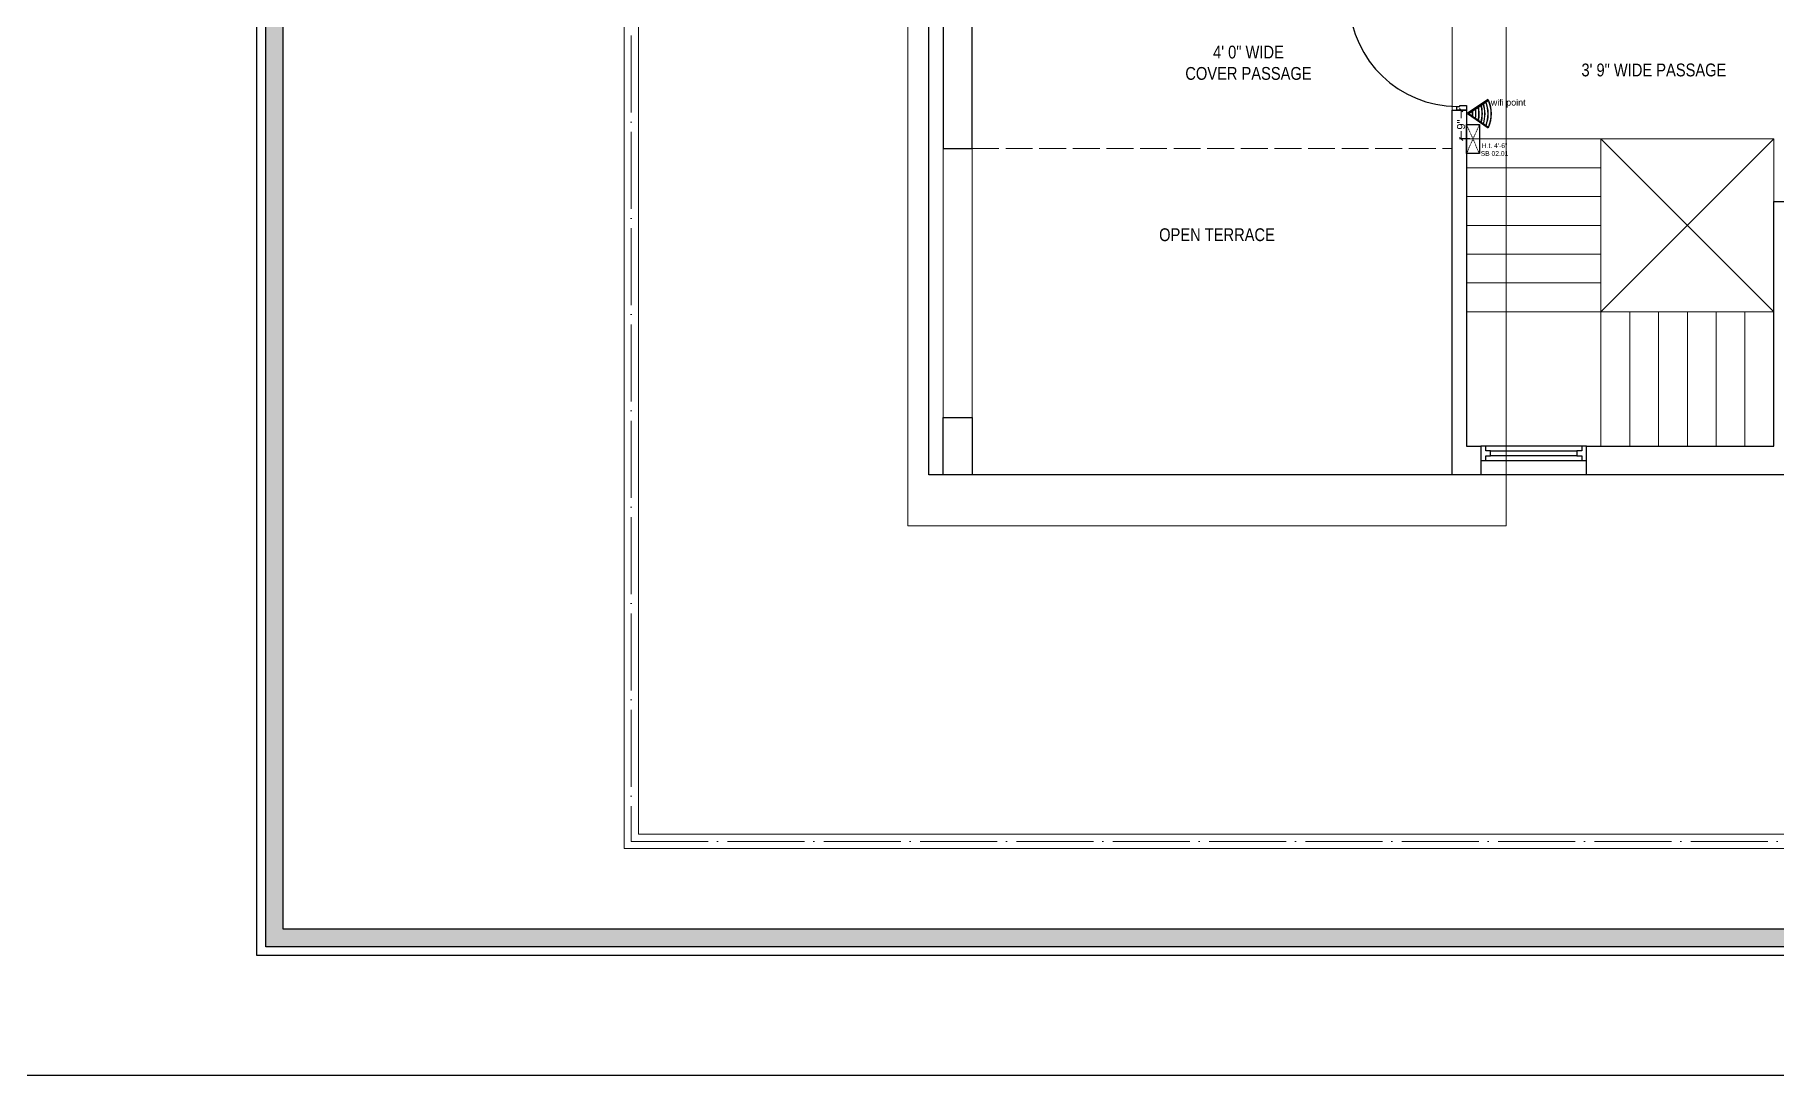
# Model space of a CAD drawing. Header units: millimetres. Extents: x 56222 to 3066687, y -650199 to -121287.
# Drawn here: x 149117 to 149661, y -180035 to -179709 of the extents above; entities that cross this region are included whole.
import ezdxf

# ---------------------------------------------------------------- set-up
doc = ezdxf.new("R2010")
doc.units = ezdxf.units.MM
doc.header["$MEASUREMENT"] = 0
doc.header["$PDMODE"] = 35
for name, pattern in [('ACAD_ISO02W100', [15, 12, -3]), ('ACAD_ISO04W100', [30, 24, -3, 0, -3]), ('DASHED', [0.75, 0.5, -0.25]), ('DASHED2', [0.375, 0.25, -0.125])]:
    doc.linetypes.add(name, pattern=pattern)
doc.layers.get('Defpoints').update_dxf_attribs({"color": 220})
for name, color, linetype, lineweight in [('$TD_AUDIT_GENERATED_(A0BDF17)', 32, 'Continuous', 30), ('COLUMN', 1, 'Continuous', 30), ('dim05', 1, 'Continuous', 13), ('el', 7, 'Continuous', 20), ('ELEC-wires', 1, 'DASHED2', 13), ('Electrical', 84, 'Continuous', 30), ('FIRST FLOOR ( TEXT )', 7, 'Continuous', 9), ('FIRST FLOOR_( STAIR )', 251, 'Continuous', 9), ('GROUND FLOOR', 7, 'Continuous', 9), ('NAME PLATE', 7, 'Continuous', 25), ('SECOND FLOOR', 7, 'Continuous', 9), ('SECOND FLOOR  ( PLINE )', 251, 'Continuous', 30), ('SECOND FLOOR ( PLine )', 7, 'Continuous', 30), ('wall', 7, 'Continuous', 30), ('XX~SLAB ( BEAM )~ ( DIM )', 7, 'Continuous', 9)]:
    doc.layers.add(name, color=color, linetype=linetype, lineweight=lineweight)
for name, color, linetype in [('AR DOOR', 40, 'Continuous'), ('AR ELE-5', 134, 'Continuous'), ('GROUND FLOOR  ( Text )', 251, 'Continuous'), ('Labels and Texts', 8, 'Continuous')]:
    doc.layers.add(name, color=color, linetype=linetype)
doc.layers.add('XX~SLAB ( PLINE )', color=251, linetype='Continuous', plot=False)
doc.styles.add('Arial', font='arial.ttf')
doc.styles.add('KATHA', font='swissc.ttf')
doc.styles.get("Standard").update_dxf_attribs({"font": 'arial.ttf', "height": 6})
doc.dimstyles.new('ISO-25', dxfattribs={"dimtxt": 2.5, "dimasz": 1, "dimexe": 0.5, "dimexo": 1, "dimtad": 0, "dimdec": 1, "dimlunit": 4, "dimtxsty": 'Standard', "dimblk": 'OBLIQUE', "dimcen": 2.5, "dimclrd": 1, "dimclre": 1, "dimclrt": 5, "dimadec": 0, "dimazin": 0, "dimtfac": 1, "dimtdec": 1, "dimtmove": 0, "dimatfit": 3, "dimfxl": 1, "dimlwd": -1, "dimarcsym": 0})

# ---------------------------------------------------------------- blocks, each defined once
blk = doc.blocks.new('LAYOUT FILE')
at = {"layer": 'NAME PLATE', "true_color": 0xd39e00}
h = blk.add_hatch(color=42, dxfattribs=at)
h.paths.add_polyline_path([(3346889.83, -513806.18), (3346889.83, -514260.7), (3347535.56, -514260.7), (3347535.56, -513806.18)])
h.paths.add_polyline_path([(3346894.36, -513810.71), (3347531.03, -513810.71), (3347531.03, -514256.17), (3346894.36, -514256.17)], flags=16)
at = {"layer": 'NAME PLATE', "color": 42, "true_color": 0xd39e00}
for points in [[(3346887.56, -513803.91), (3347537.83, -513803.91), (3347537.83, -514262.96), (3346887.56, -514262.96)], [(3346889.83, -513806.18), (3347535.56, -513806.18), (3347535.56, -514260.7), (3346889.83, -514260.7)], [(3346894.36, -513810.71), (3347531.03, -513810.71), (3347531.03, -514256.17), (3346894.36, -514256.17)]]:
    blk.add_lwpolyline(points, close=True, dxfattribs=at)
blk = doc.blocks.new('*U255')
for points in [[(0, 0), (0, 1120), (-30, 1120), (-30, 0)], [(40, 0), (0, 0), (0, -30), (-10, -30), (-10, -100), (40, -100)], [(-1160, 0), (-1120, 0), (-1120, -30), (-1110, -30), (-1110, -100), (-1160, -100)]]:
    blk.add_lwpolyline(points, close=True)
at = {"layer": 'AR ELE-5', "linetype": 'ByBlock', "ltscale": 15}
blk.add_arc((2, -1), 1122, 92.373, 179.9653, dxfattribs=at)
blk = doc.blocks.new('6616')
at = {"color": 242, "linetype": 'DASHED', "true_color": 0xcd2027}
for p, q in [((386784.79, -36915.77), (386775.78, -36911.78)), ((386784.79, -36911.78), (386775.78, -36915.77))]:
    blk.add_line(p, q, dxfattribs=at)
at = {"layer": 'ELEC-wires', "color": 5, "linetype": 'ByBlock', "lineweight": 30, "ltscale": 4}
blk.add_lwpolyline([(386775.78, -36911.78), (386784.79, -36911.78), (386784.79, -36915.77), (386775.78, -36915.77)], close=True, dxfattribs=at)
blk = doc.blocks.new('_Oblique')
at = {"layer": 'wall', "color": 0, "lineweight": -2}
blk.add_line((-0.5, -0.5), (0.5, 0.5), dxfattribs=at)
blk = doc.blocks.new('*D1191')
at = {"layer": 'Defpoints', "color": 0, "lineweight": 0, "transparency": 16777216}
for p in [(149564.59, -179733.01, -0.13), (149562.9, -179742.02), (149566.61, -179742.02, -0.13)]:
    blk.add_point(p, dxfattribs=at)
at = {"layer": 'dim05', "color": 1, "linetype": 'Continuous', "lineweight": -2, "transparency": 16777216}
for p, q in [((149563.59, -179733.01), (149562.4, -179733.01)), ((149565.61, -179742.02), (149562.4, -179742.02))]:
    blk.add_line(p, q, dxfattribs=at)
at = {"layer": 'dim05', "color": 1, "linetype": 'Continuous', "transparency": 16777216}
for p, q in [((149562.9, -179733.01), (149562.9, -179735.46)), ((149562.9, -179742.02), (149562.9, -179739.58))]:
    blk.add_line(p, q, dxfattribs=at)
at = {"layer": 'dim05', "color": 1, "transparency": 16777216}
for p, rotation in [((149562.9, -179733.01), 90), ((149562.9, -179742.02), 270)]:
    blk.add_blockref('_Oblique', p, dxfattribs=dict(at, rotation=rotation))
at = {"layer": 'dim05', "color": 5, "lineweight": 25, "transparency": 16777216, "insert": (149562.9, -179737.52), "char_height": 2.5, "attachment_point": 5, "rotation": 90, "style": 'Arial'}
blk.add_mtext('9"', dxfattribs=at)
blk = doc.blocks.new('WIFI')
at = {"layer": '$TD_AUDIT_GENERATED_(A0BDF17)', "lineweight": 13, "true_color": 0xc7c8ca}
h = blk.add_hatch(color=9, dxfattribs=at)
h.dxf.hatch_style = 1
h.paths.add_polyline_path([(3320075.15, -510037.5), (3320075.24, -510037.64, -0.206837), (3320083.72, -510037.64), (3320083.82, -510037.5, 0.208331)])
h.paths.add_polyline_path([(3320075.66, -510038.29), (3320075.76, -510038.44, -0.179121), (3320083.18, -510038.42), (3320083.28, -510038.28, 0.181041)])
h.paths.add_polyline_path([(3320076.19, -510039.11), (3320076.29, -510039.25, -0.151306), (3320082.61, -510039.23), (3320082.71, -510039.09, 0.153663)])
h.paths.add_polyline_path([(3320076.65, -510039.81), (3320076.74, -510039.95, -0.127939), (3320082.13, -510039.93), (3320082.23, -510039.78, 0.130675)])
h.paths.add_polyline_path([(3320077.21, -510040.67), (3320077.31, -510040.82, -0.099586), (3320081.53, -510040.79), (3320081.63, -510040.64, 0.102799)])
h.paths.add_polyline_path([(3320077.79, -510041.56), (3320077.89, -510041.71, -0.070714), (3320080.9, -510041.69), (3320081.01, -510041.54, 0.074439)])
h.paths.add_polyline_path([(3320080.36, -510042.46, 0.045415), (3320078.39, -510042.48), (3320078.5, -510042.64, -0.041129), (3320080.25, -510042.62)])
at = {"layer": '$TD_AUDIT_GENERATED_(A0BDF17)', "color": 5, "lineweight": 53}
for q in [(3320075.15, -510037.5), (3320083.82, -510037.5)]:
    blk.add_line((3320079.34, -510043.93), q, dxfattribs=at)
at = {"layer": '$TD_AUDIT_GENERATED_(A0BDF17)', "lineweight": 13}
for centre, radius, start, end in [((3320079.48, -510047.46), 10.86, 66.4636, 113.5364), ((3320079.48, -510048.46), 10.86, 69.5551, 110.602), ((3320079.48, -510048.46), 10.69, 69.7839, 110.4045), ((3320079.48, -510049.45), 10.86, 72.6901, 107.6338), ((3320079.48, -510049.45), 10.69, 72.9716, 107.3874), ((3320079.48, -510050.29), 10.86, 75.3462, 105.1259), ((3320079.48, -510051.29), 10.86, 78.5929, 102.0702), ((3320079.48, -510051.29), 10.69, 78.9794, 101.7278), ((3320079.48, -510052.28), 10.86, 81.9217, 98.9505), ((3320079.48, -510052.28), 10.69, 82.3715, 98.5509), ((3320079.48, -510053.28), 10.86, 85.3513, 95.7524), ((3320079.48, -510053.28), 10.69, 85.8705, 95.2913)]:
    blk.add_arc(centre, radius, start, end, dxfattribs=at)
at = {"layer": '$TD_AUDIT_GENERATED_(A0BDF17)', "color": 252, "lineweight": 13, "true_color": 0x939598}
blk.add_arc((3320079.48, -510047.46), 10.69, 66.6419, 113.3863, dxfattribs=at)
at = {"layer": 'Labels and Texts', "lineweight": 13}
blk.add_arc((3320079.48, -510050.29), 10.69, 75.6739, 104.837, dxfattribs=at)

msp = doc.modelspace()

# ---------------------------------------------------------------- linework, layer by layer
at = {"layer": 'COLUMN', "elevation": -0.1256}
msp.add_lwpolyline([(149401.0891, -179829.0131), (149410.0891, -179829.0131), (149410.0891, -179847.0131), (149401.0891, -179847.0131)], close=True, dxfattribs=at)
at = {"layer": 'FIRST FLOOR_( STAIR )'}
for p, q in [((149606.5891, -179742.0131, -0.1256), (149564.5891, -179742.0131, -0.1256)), ((149606.5891, -179742.0131, -0.1256), (149606.5891, -179838.0131, -0.1256)), ((149606.5891, -179751.0131, -0.1256), (149564.5891, -179751.0131, -0.1256)), ((149606.5891, -179760.0131, -0.1256), (149564.5891, -179760.0131, -0.1256)), ((149606.5891, -179769.0131, -0.1256), (149564.5891, -179769.0131, -0.1256)), ((149606.5891, -179778.0131, -0.1256), (149564.5891, -179778.0131, -0.1256)), ((149606.5891, -179787.0131, -0.1256), (149564.5891, -179787.0131, -0.1256)), ((149660.5891, -179796.0131, -0.1256), (149564.5891, -179796.0131, -0.1256)), ((149615.5891, -179796.0131, -0.1256), (149615.5891, -179838.0131, -0.1256)), ((149624.5891, -179796.0131, -0.1256), (149624.5891, -179838.0131, -0.1256)), ((149633.5891, -179796.0131, -0.1256), (149633.5891, -179838.0131, -0.1256)), ((149642.5891, -179796.0131, -0.1256), (149642.5891, -179838.0131, -0.1256)), ((149651.5891, -179796.0131, -0.1256), (149651.5891, -179838.0131, -0.1256))]:
    msp.add_line(p, q, dxfattribs=at)
at = {"layer": 'GROUND FLOOR'}
for p, q in [((149301.3391, -179496.7631, -0.1256), (149301.3391, -179963.7631, -0.1256)), ((149305.8391, -179501.2631, -0.1256), (149305.8391, -179959.2631, -0.1256)), ((149305.8391, -179959.2631, -0.1256), (149801.5891, -179959.2631, -0.1256)), ((149301.3391, -179963.7631, -0.1256), (149801.5891, -179963.7631, -0.1256))]:
    msp.add_line(p, q, dxfattribs=at)
at = {"layer": 'GROUND FLOOR', "color": 1, "linetype": 'ACAD_ISO04W100', "elevation": -0.1256}
msp.add_lwpolyline([(149801.5891, -179499.0131), (149303.5891, -179499.0131), (149303.5891, -179961.5131), (149801.5891, -179961.5131)], dxfattribs=at)
at = {"layer": 'GROUND FLOOR  ( Text )', "lineweight": 0, "ltscale": 10}
msp.add_lwpolyline([(149390.0028, -179678.0756), (149576.9623, -179678.0756), (149576.9623, -179862.8741), (149390.0028, -179862.8741)], close=True, dxfattribs=at)
at = {"layer": 'SECOND FLOOR'}
for p, q in [((149401.0891, -179536.5131, -0.1256), (149401.0891, -179847.0131, -0.1256)), ((149410.0891, -179847.0131, -0.1256), (149410.0891, -179697.0131, -0.1256)), ((149560.0891, -179847.0131, -0.1256), (149560.0891, -179697.0131, -0.1256)), ((149560.0891, -179733.0131, -0.1256), (149564.5891, -179733.0131, -0.1256)), ((149564.5891, -179838.0131, -0.1256), (149564.5891, -179733.0131, -0.1256)), ((149410.0891, -179745.0131, -0.1256), (149401.0891, -179745.0131, -0.1256)), ((149660.5891, -179761.5131, -0.1256), (149660.5891, -179838.0131, -0.1256)), ((149702.5891, -179761.5131, -0.1256), (149660.5891, -179761.5131, -0.1256)), ((149660.5891, -179838.0131, -0.1256), (149564.5891, -179838.0131, -0.1256)), ((149801.5891, -179847.0131, -0.1256), (149401.0891, -179847.0131, -0.1256))]:
    msp.add_line(p, q, dxfattribs=at)
at = {"layer": 'SECOND FLOOR', "color": 1, "linetype": 'ACAD_ISO02W100', "ltscale": 0.7, "elevation": -0.1256}
msp.add_lwpolyline([(149410.0891, -179745.0131), (149560.0891, -179745.0131)], dxfattribs=at)
at = {"layer": 'SECOND FLOOR  ( PLINE )', "elevation": -0.1256}
msp.add_lwpolyline([(149443.0891, -179692.5131), (149410.0891, -179692.5131), (149410.0891, -179643.7631), (149405.5891, -179643.7631), (149401.0891, -179643.7631), (149401.0891, -179745.0131), (149410.0891, -179745.0131), (149410.0891, -179697.0131), (149443.0891, -179697.0131)], close=True, dxfattribs=at)
msp.add_lwpolyline([(149569.0891, -179847.0131), (149560.0891, -179847.0131), (149560.0891, -179733.0131), (149564.5891, -179733.0131), (149564.5891, -179838.0131), (149569.0891, -179838.0131), (149569.0891, -179847.0131), (149569.0891, -179847.0131)], dxfattribs=at)
at = {"layer": 'SECOND FLOOR ( PLine )', "elevation": -0.1256}
msp.add_lwpolyline([(149665.0891, -179761.5131), (149678.5891, -179761.5131), (149678.5891, -179766.0131), (149665.0891, -179766.0131), (149665.0891, -179766.0131), (149665.0891, -179847.0131), (149602.0891, -179847.0131), (149602.0891, -179838.0131), (149660.5891, -179838.0131), (149660.5891, -179761.5131)], close=True, dxfattribs=at)
at = {"layer": 'XX~SLAB ( BEAM )~ ( DIM )'}
for p, q in [((149660.5891, -179796.0131, -0.1256), (149606.5891, -179742.0131, -0.1256)), ((149606.5891, -179796.0131, -0.1256), (149660.5891, -179742.0131, -0.1256))]:
    msp.add_line(p, q, dxfattribs=at)
at = {"layer": 'XX~SLAB ( BEAM )~ ( DIM )', "color": 3, "lineweight": 30}
msp.add_lwpolyline([(150043.8659, -179381.5104), (147260.9808, -179381.5104), (147260.9808, -180034.5679), (150043.8659, -180034.5679)], close=True, dxfattribs=at)
at = {"layer": 'XX~SLAB ( BEAM )~ ( DIM )', "elevation": -0.1256}
msp.add_lwpolyline([(149606.5891, -179742.0131), (149660.5891, -179742.0131), (149660.5891, -179796.0131), (149606.5891, -179796.0131)], close=True, dxfattribs=at)
at = {"layer": 'XX~SLAB ( PLINE )', "elevation": -0.1256}
for points in [[(149396.5891, -179536.5131), (149801.5892, -179536.5131), (149801.5892, -179847.0131), (149792.5891, -179847.0131), (149772.7845, -179847.0131), (149732.4474, -179847.0131), (149707.0891, -179847.0131), (149560.0891, -179847.0131), (149486.8456, -179847.0131), (149396.5891, -179847.0131)], [(149602.0891, -179838.0131), (149600.5891, -179838.0131), (149600.5891, -179839.5131), (149599.0891, -179839.5131), (149599.0891, -179841.0131), (149572.0891, -179841.0131), (149572.0891, -179839.5131), (149570.5891, -179839.5131), (149570.5891, -179838.0131), (149569.0891, -179838.0131), (149569.0891, -179842.5131), (149570.5891, -179842.5131), (149570.5891, -179841.0131), (149572.0891, -179841.0131), (149572.0891, -179839.5131), (149599.0891, -179839.5131), (149599.0891, -179841.0131), (149600.5891, -179841.0131), (149600.5891, -179842.5131), (149602.0891, -179842.5131), (149602.0891, -179838.0131), (149569.0891, -179838.0131), (149569.0891, -179842.5131), (149602.0891, -179842.5131)]]:
    msp.add_lwpolyline(points, close=True, dxfattribs=at)

# ---------------------------------------------------------------- block references
at = {"color": 1, "lineweight": 35, "rotation": 270}
msp.add_blockref('WIFI', (659608.9678, 3140345.3366, -0.1256), dxfattribs=at)
at = {"layer": 'AR DOOR', "linetype": 'ByBlock', "lineweight": -2, "extrusion": (0, 0, -1), "xscale": -0.02999999999996949, "yscale": 0.02999999999996949, "zscale": -0.02999999999996949, "rotation": 270}
msp.add_blockref('*U255', (-149561.5891, -179698.2131, 0.1256), dxfattribs=at)
at = {"layer": 'el', "color": 1, "rotation": 90}
msp.add_blockref('6616', (112652.8286, -566522.3107, -0.1256), dxfattribs=at)
at = {"layer": 'NAME PLATE', "lineweight": 0, "xscale": 1.209046105522275, "yscale": 1.209046105522275, "zscale": 1.209046105522275}
msp.add_blockref('LAYOUT FILE', (-3897354.7229, 441770.4325), dxfattribs=at)

# ---------------------------------------------------------------- texts
at = {"layer": 'Electrical', "color": 5, "transparency": 33554687}
for s, height, p in [('wifi point', 2, (149572.1796, -179731.578, -0.0971)), ('SB 02.01', 1.5, (149569.0289, -179747.2927, -0.1256))]:
    msp.add_text(s, height=height, dxfattribs=at).set_placement(p)
at = {"layer": 'Electrical', "color": 240, "true_color": 0xed1f24, "transparency": 33554687}
msp.add_text('H.t. 4\'-6"', height=1.5, dxfattribs=at).set_placement((149569.3411, -179744.8303, -0.1256))
at = {"layer": 'FIRST FLOOR ( TEXT )', "char_height": 4, "attachment_point": 5, "style": 'KATHA'}
for s, insert in [('4\' 0" WIDE \\PCOVER PASSAGE', (149496.4502, -179718.2192, -0.1256)), ('3\' 9" WIDE PASSAGE', (149623.1328, -179720.4763, -0.1256)), ('OPEN TERRACE', (149486.6139, -179771.9553, -0.1256))]:
    msp.add_mtext(s, dxfattribs=dict(at, insert=insert))

# ---------------------------------------------------------------- dimensions: what is measured, and where the dimension line sits
at = {"layer": 'dim05', "color": 27, "lineweight": 25, "true_color": 0x7d5120}
dim = msp.add_linear_dim(base=(149562.9005, -179742.0234), p1=(149564.5891, -179733.0131, -0.1256), p2=(149566.6058, -179742.0234, -0.1256), angle=90, dimstyle='ISO-25', override={"dimdec": 0, "dimtxsty": 'Arial'}, dxfattribs=at)
dim.commit()
dim.dimension.update_dxf_attribs({"geometry": '*D1191', "text_midpoint": (149562.9005, -179737.5183)})

doc.saveas('drawing.dxf')
